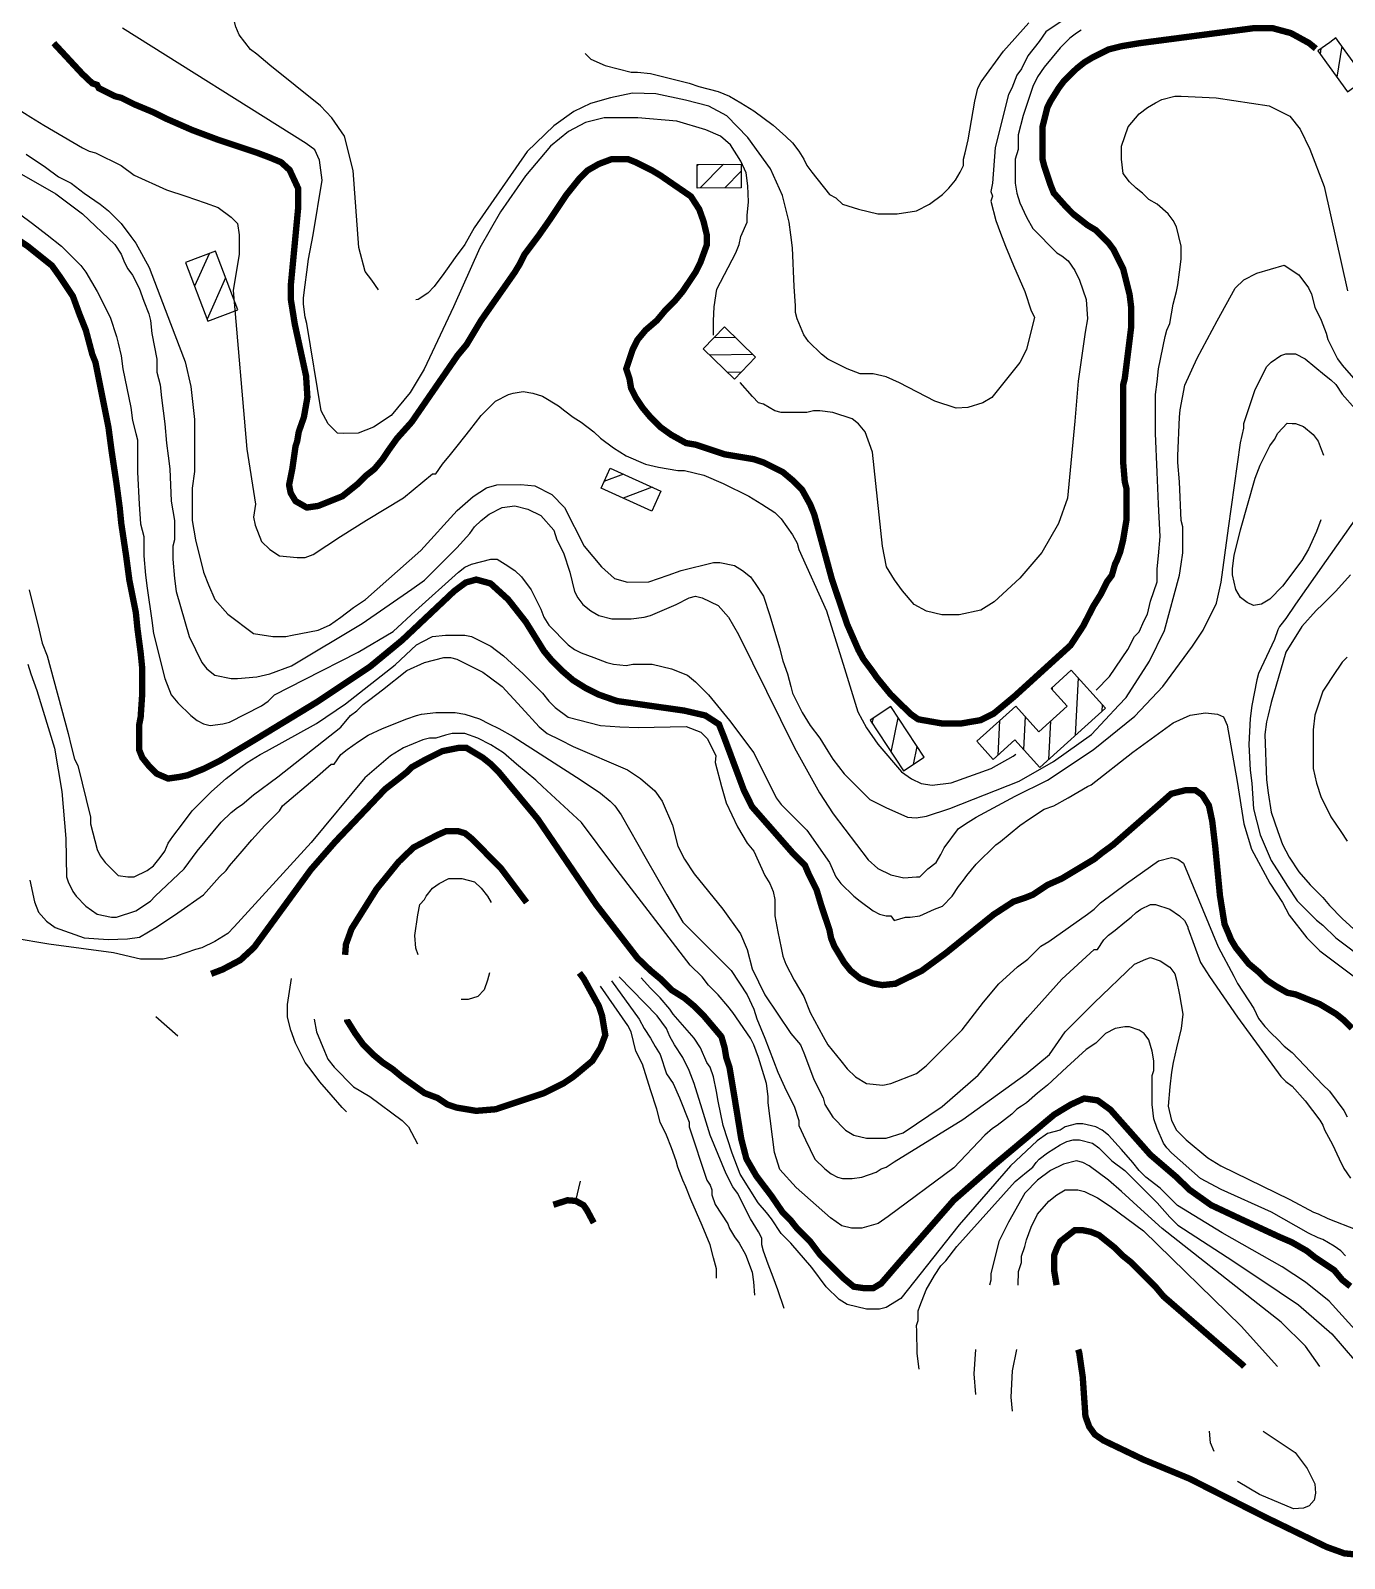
# Model space of a CAD drawing. Extents: x 35515948 to 35520624, y 3302916 to 3308279.
# Drawn here: x 35517660 to 35518177, y 3303146 to 3303747 of the extents above; entities that cross this region are included whole.
import ezdxf

# ---------------------------------------------------------------- set-up
doc = ezdxf.new("R2010")
doc.units = 0
doc.header["$LTSCALE"] = 10000
doc.header["$MEASUREMENT"] = 0
doc.layers.get('0').update_dxf_attribs({"linetype": 'CONTINUOUS'})
for name, color, linetype in [('2113', 7, 'CONTINUOUS'), ('8130', 34, 'CONTINUOUS'), ('HY_DX_DGXZ', 3, 'CONTINUOUS')]:
    doc.layers.add(name, color=color, linetype=linetype)

# ---------------------------------------------------------------- blocks, each defined once
blk = doc.blocks.new('1002')
blk.add_lwpolyline([(0, 0), (0.8, 0)])

msp = doc.modelspace()

# ---------------------------------------------------------------- linework, layer by layer
at = {"layer": '2113', "linetype": 'Continuous', "ltscale": 0.005}
for p, q in [((35518176.31, 3303740.85), (35518174.33, 3303728.64)), ((35518168.1, 3303739.81), (35518167.77, 3303737.75)), ((35517923.11, 3303694.29), (35517922.55, 3303693.72)), ((35517932.91, 3303694.37), (35517923.69, 3303685.01)), ((35517939.88, 3303691.58), (35517933.49, 3303685.08)), ((35517730.48, 3303659.15), (35517724.74, 3303646.36)), ((35517736.98, 3303649.59), (35517729.7, 3303633.34)), ((35517937.57, 3303626.18), (35517929.17, 3303626.06)), ((35517944.51, 3303619.43), (35517927.53, 3303619.19)), ((35517939.88, 3303612.51), (35517934.48, 3303612.43)), ((35517893.61, 3303572.36), (35517885.89, 3303569.46)), ((35517904.9, 3303567.22), (35517893.46, 3303562.93)), ((35518062.34, 3303488.41), (35518062.29, 3303487.55)), ((35518072.55, 3303492.17), (35518071.37, 3303469.49)), ((35517991.49, 3303474.21), (35517991.93, 3303476.36)), ((35517998.9, 3303462.92), (35518001.71, 3303476.46)), ((35518051.73, 3303476.9), (35518051.06, 3303463.98)), ((35518082.02, 3303481.66), (35518081.88, 3303478.96)), ((35518041.63, 3303475.36), (35518040.92, 3303461.66)), ((35518061.65, 3303475.06), (35518060.86, 3303460.02)), ((35518007.66, 3303458.12), (35518009.13, 3303465.17))]:
    msp.add_line(p, q, dxfattribs=at)
for points in [[(35518178.51, 3303722.85), (35518185.61, 3303727.96), (35518177.68, 3303738.96), (35518174, 3303744.06), (35518171.57, 3303742.31), (35518166.9, 3303738.95)], [(35517939.86, 3303694.42), (35517939.93, 3303685.13), (35517922.62, 3303685), (35517922.55, 3303694.29)], [(35517729.98, 3303632.62), (35517741.74, 3303637.1), (35517732.98, 3303660.1), (35517721.21, 3303655.62)], [(35517945.59, 3303618.38), (35517937.22, 3303609.77), (35517924.94, 3303621.71), (35517933.31, 3303630.32)], [(35517908.27, 3303565.69), (35517904.69, 3303557.83), (35517884.73, 3303566.9), (35517888.3, 3303574.77)], [(35518083.3, 3303480.24), (35518057.42, 3303456.92), (35518047.67, 3303467.74), (35518039.14, 3303460.06), (35518032.65, 3303467.26), (35518047.97, 3303481.07), (35518057.09, 3303470.95), (35518068.21, 3303480.98), (35518061.89, 3303488), (35518069.84, 3303495.17)], [(35518003.75, 3303455.55), (35518011.92, 3303460.91), (35517998.81, 3303480.88), (35517990.64, 3303475.51)]]:
    msp.add_lwpolyline(points, close=True, dxfattribs=at)
at = {"layer": 'HY_DX_DGXZ', "linetype": 'Continuous', "ltscale": 0.005}
for points, elevation in [([(35517797.2, 3303644.85), (35517794.47, 3303648.68), (35517791.95, 3303652.14), (35517789.43, 3303661.59), (35517787.22, 3303691.83), (35517783.75, 3303705.38), (35517778.71, 3303712.62), (35517774.29, 3303717.35), (35517754.43, 3303733.41), (35517749.24, 3303737.64), (35517746.7, 3303739.55), (35517742.26, 3303745.26), (35517740.99, 3303748.44), (35517739.72, 3303753.52), (35517739.72, 3303758.6), (35517740.35, 3303761.14), (35517741.62, 3303763.68), (35517743.53, 3303766.22), (35517747.79, 3303769.48), (35517750.04, 3303770.58)], 415), ([(35518075, 3303756.69), (35518059.76, 3303746.53), (35518057.22, 3303742.72), (35518052.77, 3303737.01), (35518050.23, 3303731.93), (35518048.33, 3303729.39), (35518046.42, 3303724.31), (35518045.16, 3303721.77), (35518039.9, 3303700.98), (35518038.77, 3303686.87), (35518038.17, 3303683.67), (35518038.8, 3303681.76), (35518038.17, 3303679.86), (35518040.08, 3303672.24), (35518041.98, 3303667.16), (35518043.88, 3303662.08), (35518047.06, 3303654.46), (35518051.51, 3303644.3), (35518054.05, 3303636.68), (35518055.31, 3303634.14), (35518052.14, 3303621.44), (35518049.6, 3303616.36), (35518038.51, 3303602.52), (35518035.05, 3303600.44), (35518029.16, 3303598.62), (35518024.58, 3303598.29), (35518016.07, 3303601.12), (35518002.2, 3303608.37), (35517996.9, 3303610.64), (35517991.81, 3303611.91), (35517986.73, 3303611.91), (35517981.66, 3303613.82), (35517974.03, 3303617.63), (35517971.49, 3303619.53), (35517966.41, 3303624.61), (35517964.51, 3303627.15), (35517961.97, 3303633.5), (35517961.34, 3303636.04), (35517961.34, 3303638.58), (35517960.7, 3303646.2), (35517960.06, 3303661.44), (35517959.43, 3303666.52), (35517958.8, 3303671.6), (35517956.19, 3303682), (35517951.48, 3303692.5), (35517942.56, 3303704.88), (35517934.24, 3303713.37), (35517927.14, 3303717.26), (35517917.96, 3303719.6), (35517906.36, 3303722.11), (35517897.18, 3303722.29), (35517888.43, 3303720.47), (35517880.64, 3303718.21), (35517873.97, 3303715.18), (35517866.18, 3303709.47), (35517855.7, 3303699.42), (35517834.83, 3303669.37), (35517831.16, 3303662.71), (35517827.35, 3303657.63), (35517824.17, 3303653.19), (35517822.91, 3303651.28), (35517819.09, 3303646.2), (35517816.55, 3303643.66), (35517812.74, 3303641.12), (35517811.83, 3303640.92)], 415), ([(35517928.96, 3303627.03), (35517928.96, 3303632.74), (35517929.22, 3303638.2), (35517930.35, 3303645.12), (35517937.84, 3303659.54), (35517939.11, 3303662.71), (35517939.74, 3303665.89), (35517942.28, 3303671.6), (35517942.28, 3303674.14), (35517942.73, 3303679.5), (35517942.56, 3303685.91), (35517941.86, 3303690.94), (35517939.79, 3303695.53), (35517935.63, 3303701.93), (35517931.73, 3303705.4), (35517926.02, 3303707.91), (35517914.59, 3303711.29), (35517899.17, 3303712.67), (35517885.92, 3303712.67), (35517878.56, 3303710.85), (35517871.98, 3303707.22), (35517864.88, 3303701.5), (35517855.01, 3303689.81), (35517845.13, 3303675.61), (35517837.08, 3303661.41), (35517826.6, 3303638.2), (35517815.08, 3303613.69), (35517809.63, 3303604.51), (35517802.09, 3303595.42), (35517795.16, 3303590.83), (35517789.19, 3303588.49), (35517783.3, 3303588.31), (35517780.96, 3303588.49), (35517777.32, 3303592.21), (35517774.55, 3303597.23), (35517768.93, 3303631.6), (35517768.3, 3303634.14), (35517767.66, 3303639.22), (35517767.66, 3303641.76), (35517768.3, 3303646.84), (35517768.93, 3303651.92), (35517769.56, 3303657), (35517771.46, 3303666.63), (35517774.92, 3303688.05), (35517773.98, 3303695.93), (35517772.09, 3303700.02), (35517768.62, 3303702.54), (35517696.42, 3303747.9)], 420), ([(35517878.52, 3303737.9), (35517880.69, 3303735.74), (35517886.41, 3303733.2), (35517896.56, 3303730.66), (35517899.1, 3303730.66), (35517904.19, 3303730.02), (35517919.42, 3303726.21), (35517923.23, 3303724.94), (35517930.85, 3303723.04), (35517935.3, 3303721.13), (35517939.74, 3303718.59), (35517944.83, 3303715.42), (35517952.45, 3303709.7), (35517957.52, 3303705.26), (35517960.06, 3303702.72), (35517962.6, 3303699.54), (35517964.51, 3303696.37), (35517965.78, 3303693.83), (35517967.69, 3303691.29), (35517974.67, 3303682.4), (35517977.21, 3303681.13), (35517979.75, 3303678.59), (35517986.1, 3303676.68), (35517993.72, 3303674.78), (35518001.34, 3303674.78), (35518008.96, 3303676.05), (35518014.04, 3303678.59), (35518019.12, 3303682.4), (35518021.66, 3303684.94), (35518024.2, 3303688.11), (35518026.1, 3303691.29), (35518027.38, 3303693.83), (35518027.38, 3303696.37), (35518028.01, 3303698.91), (35518029.28, 3303703.99), (35518030.55, 3303711.61), (35518031.82, 3303719.23), (35518033.09, 3303724.31), (35518034.36, 3303726.85), (35518043.1, 3303738.83), (35518053.15, 3303750.08)], 410), ([(35518073.73, 3303747.17), (35518071.83, 3303745.9), (35518069.28, 3303743.99), (35518065.48, 3303740.18), (35518062.3, 3303736.37), (35518059.12, 3303732.56), (35518056.59, 3303728.75), (35518054.68, 3303724.94), (35518050.87, 3303713.51), (35518048.97, 3303705.89), (35518048.97, 3303700.18), (35518047.7, 3303696.37), (35518047.7, 3303686.84), (35518048.33, 3303683.03), (35518049.6, 3303679.22), (35518052.14, 3303673.51), (35518054.68, 3303669.06), (35518064.2, 3303659.54), (35518066.11, 3303658.27), (35518068.65, 3303656.36), (35518071.19, 3303652.55), (35518073.09, 3303648.74), (35518074.37, 3303644.93), (35518075.63, 3303641.12), (35518076.27, 3303633.5), (35518075.34, 3303628.21), (35518072.5, 3303609), (35518071.24, 3303593.25), (35518068.3, 3303562.85), (35518064.84, 3303552.98), (35518058.26, 3303541.55), (35518049.51, 3303531.42), (35518039.46, 3303522.07), (35518034.18, 3303518.86), (35518025.69, 3303517.04), (35518018.85, 3303517.04), (35518012.88, 3303518.43), (35518008.03, 3303521.11), (35518003.44, 3303526.4), (35518000.23, 3303530.81), (35517997.03, 3303535.84), (35517995.47, 3303544.06), (35517991.57, 3303580.95), (35517988.64, 3303589.05), (35517986.1, 3303592.23), (35517983.56, 3303594.13), (35517975.94, 3303596.67), (35517970.86, 3303597.31), (35517968.32, 3303597.31), (35517965.78, 3303596.67), (35517955.62, 3303596.67), (35517953.08, 3303597.31), (35517948.63, 3303599.85), (35517946.73, 3303600.48), (35517944.38, 3303602.95), (35517939.47, 3303608.45)], 420), ([(35518079.61, 3303487.37), (35518084.84, 3303492.71), (35518092.12, 3303503.36), (35518094.69, 3303508.41), (35518096.59, 3303510.31), (35518098.49, 3303514.76), (35518099.77, 3303517.3), (35518101.03, 3303522.38), (35518103.58, 3303530), (35518103.58, 3303535.08), (35518104.21, 3303540.16), (35518104.84, 3303547.78), (35518104.21, 3303560.48), (35518103.58, 3303573.18), (35518102.94, 3303588.42), (35518102.94, 3303603.66), (35518103.58, 3303608.74), (35518104.21, 3303613.82), (35518106.75, 3303626.52), (35518107.38, 3303629.06), (35518108.66, 3303631.6), (35518109.92, 3303639.22), (35518111.2, 3303644.3), (35518111.83, 3303646.84), (35518112.47, 3303651.92), (35518113.1, 3303657), (35518113.1, 3303662.08), (35518111.2, 3303669.7), (35518109.92, 3303672.24), (35518108.02, 3303674.78), (35518103.58, 3303678.59), (35518100.4, 3303680.49), (35518097.86, 3303683.03), (35518095.32, 3303684.94), (35518092.78, 3303687.48), (35518090.24, 3303690.65), (35518089.6, 3303696.37), (35518089.6, 3303701.45), (35518092.15, 3303709.07), (35518096.59, 3303714.15), (35518099.77, 3303716.69), (35518102.94, 3303718.59), (35518105.48, 3303719.86), (35518110.56, 3303721.13), (35518113.1, 3303721.13), (35518126.86, 3303720.49), (35518147.67, 3303717.34), (35518155.87, 3303713.25), (35518159.96, 3303708.21), (35518163.75, 3303700.33), (35518169.42, 3303685.53), (35518178.56, 3303644.58)], 430), ([(35517655.27, 3303716.05), (35517660.34, 3303712.88), (35517665.42, 3303709.7), (35517673.05, 3303705.26), (35517680.66, 3303700.81), (35517683.2, 3303699.54), (35517685.74, 3303698.91), (35517695.91, 3303693.83), (35517700.98, 3303690.02), (35517713.69, 3303684.3), (35517721.3, 3303681.76), (35517728.92, 3303679.22), (35517734.01, 3303677.32), (35517739.09, 3303673.51), (35517741.62, 3303670.97), (35517742.26, 3303666.52), (35517742.26, 3303658.9), (35517739.92, 3303644.61), (35517745.28, 3303582.24), (35517748.74, 3303560.5), (35517747.98, 3303555.4), (35517748.61, 3303552.22), (35517751.15, 3303545.87), (35517754.33, 3303542.7), (35517758.13, 3303540.16), (35517765.12, 3303539.52), (35517768.3, 3303539.52), (35517771.47, 3303540.79), (35517782.17, 3303547.79), (35517792.39, 3303554.19), (35517806.94, 3303563.03), (35517818.46, 3303572.54), (35517819.73, 3303572.54), (35517822.27, 3303576.35), (35517825.45, 3303580.16), (35517828.62, 3303583.97), (35517833.06, 3303589.69), (35517837.51, 3303595.4), (35517843.23, 3303601.12), (35517848.3, 3303603.66), (35517850.21, 3303604.29), (35517854.02, 3303604.93), (35517857.83, 3303604.29), (35517861.64, 3303603.02), (35517867.99, 3303599.21), (35517870.53, 3303597.31), (35517873.7, 3303594.77), (35517876.88, 3303592.86), (35517881.96, 3303589.05), (35517884.5, 3303586.51), (35517889.58, 3303582.7), (35517894.66, 3303579.53), (35517902.28, 3303576.35), (35517907.36, 3303575.08), (35517914.98, 3303573.81), (35517917.52, 3303573.81), (35517925.14, 3303571.91), (35517932.76, 3303568.73), (35517942.92, 3303563.65), (35517948, 3303560.48), (35517953.08, 3303557.3), (35517955.62, 3303554.76), (35517960.06, 3303548.41), (35517961.97, 3303545.24), (35517962.6, 3303542.7), (35517973.43, 3303518.58), (35517980.58, 3303495.91), (35517985.86, 3303478.77), (35517989.23, 3303472.53), (35517993.65, 3303466.12), (35518003, 3303455.12), (35518006.9, 3303452.44), (35518010.8, 3303450.54), (35518015.13, 3303449.93), (35518022.49, 3303450.79), (35518038.34, 3303456.51), (35518047, 3303461.36), (35518048.06, 3303462.15)], 430), ([(35517632.62, 3303704.12), (35517670.14, 3303682.7), (35517680.66, 3303674.78), (35517693.37, 3303662.71), (35517695.91, 3303658.9), (35517697.17, 3303655.73), (35517698.45, 3303653.19), (35517700.35, 3303650.65), (35517702.89, 3303645.57), (35517704.8, 3303640.49), (35517706.7, 3303635.41), (35517707.34, 3303632.87), (35517707.97, 3303627.79), (35517709.88, 3303617.63), (35517709.88, 3303612.55), (35517711.15, 3303607.47), (35517711.78, 3303602.39), (35517712.41, 3303597.31), (35517713.05, 3303592.23), (35517713.69, 3303584.61), (35517714.32, 3303579.53), (35517714.95, 3303574.45), (35517715.59, 3303561.75), (35517716.86, 3303554.13), (35517716.86, 3303549.05), (35517716.86, 3303546.51), (35517716.23, 3303543.97), (35517716.23, 3303538.89), (35517716.86, 3303531.27), (35517717.49, 3303526.19), (35517722.58, 3303508.41), (35517727.66, 3303498.25), (35517729.56, 3303495.71), (35517732.73, 3303493.17), (35517739.09, 3303491.9), (35517741.62, 3303491.9), (35517749.24, 3303492.53), (35517754.33, 3303493.8), (35517762.93, 3303496.87), (35517790.67, 3303513.57), (35517810.22, 3303527.11), (35517815.28, 3303530.63), (35517827.98, 3303543.33), (35517833.06, 3303549.05), (35517834.97, 3303551.59), (35517837.51, 3303554.13), (35517840.69, 3303556.67), (35517845.77, 3303559.21), (35517850.84, 3303559.84), (35517855.92, 3303558.57), (35517861.01, 3303556.03), (35517866.09, 3303550.32), (35517867.35, 3303546.51), (35517869.9, 3303541.43), (35517872.44, 3303533.81), (35517874.34, 3303526.19), (35517875.61, 3303523.65), (35517877.52, 3303521.11), (35517880.69, 3303518.57), (35517883.87, 3303516.66), (35517888.95, 3303515.39), (35517896.56, 3303515.39), (35517901.65, 3303516.03), (35517904.19, 3303516.66), (35517914.34, 3303521.11), (35517919.42, 3303523.65), (35517921.97, 3303524.28), (35517924.51, 3303523.65), (35517930.87, 3303520.68), (35517934.94, 3303516.09), (35517938.83, 3303509.25), (35517960.83, 3303464.56), (35517970.7, 3303446.9), (35517976.16, 3303438.67), (35517989.93, 3303420.57), (35517993.65, 3303417.11), (35517998.85, 3303414.6), (35518003.96, 3303413.47), (35518008.89, 3303413.82), (35518010.23, 3303413.79), (35518013.41, 3303416.97), (35518016.58, 3303419.51), (35518018.48, 3303422.68), (35518019.76, 3303425.22), (35518025.47, 3303432.84), (35518029.28, 3303435.38), (35518032.45, 3303437.29), (35518047.7, 3303445.54), (35518060.4, 3303451.89), (35518078.43, 3303463.87), (35518094.89, 3303477.12), (35518105.88, 3303488.81), (35518117.58, 3303504.66), (35518121.78, 3303510.98), (35518126.96, 3303521.53), (35518128.8, 3303529.82), (35518131.76, 3303551.09), (35518136.49, 3303584.74), (35518137.76, 3303590.46), (35518137.76, 3303592.36), (35518142.2, 3303605.7), (35518144.11, 3303609.51), (35518146.65, 3303614.59), (35518148.55, 3303616.49), (35518152.36, 3303619.03), (35518154.27, 3303619.67), (35518158.08, 3303619.67), (35518161.89, 3303617.76), (35518165.7, 3303614.59), (35518169.51, 3303611.41), (35518172.05, 3303609.51), (35518173.95, 3303607.6), (35518176.49, 3303603.79), (35518181.57, 3303598.08)], 440), ([(35517658.44, 3303698.27), (35517666.06, 3303693.19), (35517671.14, 3303689.38), (35517676.22, 3303686.84), (35517681.3, 3303683.03), (35517687.65, 3303678.59), (35517690.83, 3303676.05), (35517695.91, 3303670.97), (35517699.72, 3303665.89), (35517701.62, 3303663.35), (35517706.81, 3303653.74), (35517715.33, 3303631.69), (35517721, 3303616.57), (35517723.21, 3303606.81), (35517724.78, 3303593.89), (35517724.78, 3303573.42), (35517723.84, 3303566.83), (35517723.84, 3303554.13), (35517725.12, 3303546.51), (35517728.29, 3303533.81), (35517730.2, 3303528.73), (35517732.73, 3303523.01), (35517737.81, 3303517.3), (35517747.98, 3303509.68), (35517755.59, 3303508.41), (35517760.67, 3303508.41), (35517763.22, 3303509.04), (35517773.38, 3303510.95), (35517777.82, 3303512.85), (35517782.27, 3303516.03), (35517787.34, 3303519.84), (35517791.96, 3303523.02), (35517813.78, 3303542.24), (35517828.16, 3303558), (35517834.39, 3303563.55), (35517839.68, 3303567.01), (35517843.75, 3303568.14), (35517853.19, 3303568.31), (35517858.64, 3303567.7), (35517865.31, 3303564.41), (35517870.33, 3303559.22), (35517878.13, 3303544.06), (35517884.97, 3303535.84), (35517890.08, 3303531.25), (35517895.1, 3303529.86), (35517903.55, 3303530), (35517911.17, 3303532.54), (35517916.25, 3303534.44), (35517928.95, 3303537.62), (35517931.49, 3303537.62), (35517937.2, 3303536.35), (35517940.38, 3303534.44), (35517943.55, 3303531.9), (35517945.46, 3303529.36), (35517948.63, 3303524.28), (35517951.17, 3303516.66), (35517954.98, 3303503.96), (35517956.26, 3303498.88), (35517958.16, 3303493.8), (35517959.43, 3303488.72), (35517960.06, 3303486.18), (35517963.88, 3303478.56), (35517967.05, 3303473.48), (35517970.86, 3303468.4), (35517974.03, 3303463.32), (35517975.94, 3303460.15), (35517980.38, 3303454.43), (35517990.55, 3303444.27), (35517996.8, 3303441.15), (35518005.31, 3303437.37), (35518008.78, 3303437.06), (35518012.88, 3303437.69), (35518022.06, 3303440.75), (35518049.34, 3303451.49), (35518062.84, 3303459.28), (35518077.74, 3303469.85), (35518088.58, 3303481.43), (35518091.42, 3303484.48), (35518100.6, 3303498.68), (35518106.58, 3303510.81), (35518112.47, 3303532.54), (35518113.1, 3303536.98), (35518113.73, 3303541.43), (35518113.73, 3303551.59), (35518113.1, 3303554.13), (35518112.47, 3303569.37), (35518111.83, 3303576.99), (35518111.83, 3303579.53), (35518112.47, 3303594.77), (35518112.65, 3303597.66), (35518114.49, 3303607.34), (35518119.38, 3303617.98), (35518127.23, 3303632.71), (35518134.38, 3303645.62), (35518137.76, 3303648.88), (35518142.84, 3303651.42), (35518153.63, 3303654.59), (35518159.35, 3303650.78), (35518163.16, 3303645.7), (35518164.43, 3303643.16), (35518165.7, 3303638.08), (35518168.24, 3303633), (35518170.14, 3303627.92), (35518170.78, 3303625.38), (35518174.59, 3303617.76), (35518176.49, 3303615.22), (35518180.94, 3303610.14)], 435), ([(35517655.9, 3303674.78), (35517660.98, 3303670.97), (35517666.7, 3303666.52), (35517672.41, 3303662.08), (35517680.03, 3303654.46), (35517681.94, 3303651.92), (35517686.38, 3303644.3), (35517691.46, 3303634.14), (35517694, 3303626.52), (35517694.63, 3303623.98), (35517695.91, 3303618.9), (35517696.54, 3303613.82), (35517699.72, 3303598.58), (35517700.35, 3303593.5), (35517701.62, 3303588.42), (35517702.26, 3303585.88), (35517702.26, 3303573.18), (35517702.89, 3303560.48), (35517703.52, 3303552.86), (35517704.8, 3303547.78), (35517704.8, 3303540.16), (35517705.43, 3303532.54), (35517706.06, 3303527.46), (35517707.97, 3303514.76), (35517708.6, 3303509.68), (35517713.05, 3303491.9), (35517715.59, 3303485.55), (35517718.13, 3303482.37), (35517723.21, 3303477.29), (35517725.75, 3303475.39), (35517728.29, 3303474.12), (35517730.83, 3303473.48), (35517735.91, 3303474.12), (35517738.45, 3303474.75), (35517751.15, 3303481.1), (35517753.69, 3303483.01), (35517756.23, 3303485.55), (35517767.98, 3303491.52), (35517789.1, 3303502.23), (35517802.97, 3303510.42), (35517811.7, 3303518.6), (35517828.62, 3303533.81), (35517831.16, 3303535.71), (35517833.7, 3303536.98), (35517841.32, 3303538.89), (35517843.86, 3303538.89), (35517847.03, 3303536.98), (35517850.84, 3303534.44), (35517853.38, 3303531.9), (35517857.2, 3303526.82), (35517861.01, 3303519.2), (35517862.27, 3303516.03), (35517864.18, 3303512.85), (35517871.8, 3303505.23), (35517874.34, 3303503.33), (35517876.88, 3303502.06), (35517881.96, 3303500.15), (35517887.04, 3303498.25), (35517889.58, 3303497.61), (35517894.66, 3303496.98), (35517897.2, 3303497.61), (35517904.82, 3303497.61), (35517912.44, 3303495.71), (35517918.79, 3303493.17), (35517921.97, 3303490.63), (35517927.05, 3303485.55), (35517935.3, 3303475.39), (35517944.83, 3303462.69), (35517953.72, 3303444.91), (35517955.62, 3303442.37), (35517965.78, 3303432.21), (35517974.67, 3303419.51), (35517977.21, 3303413.79), (35517979.12, 3303411.25), (35517984.2, 3303406.17), (35517986.73, 3303404.27), (35517991.81, 3303400.46), (35517994.35, 3303399.19), (35517996.9, 3303398.55), (35517998.8, 3303398.55), (35518000.07, 3303396.65), (35518004.52, 3303397.92), (35518006.42, 3303397.92), (35518010.23, 3303398.55), (35518015.95, 3303401.09), (35518019.12, 3303402.36), (35518022.93, 3303406.17), (35518025.47, 3303409.98), (35518027.38, 3303412.52), (35518028.65, 3303414.43), (35518032.45, 3303418.87), (35518040.08, 3303426.49), (35518041.98, 3303427.76), (35518045.79, 3303430.94), (35518049.6, 3303434.11), (35518053.41, 3303436.65), (35518059.12, 3303440.46), (35518062.94, 3303441.73), (35518068.65, 3303444.91), (35518076.27, 3303449.35), (35518077.68, 3303450.06), (35518094, 3303462.93), (35518109.87, 3303474.44), (35518116.59, 3303477.5), (35518122.6, 3303478.37), (35518127.4, 3303477.93), (35518129.75, 3303476.8), (35518131.15, 3303473.57), (35518135.07, 3303451.42), (35518137.73, 3303434.66), (35518140.72, 3303424.76), (35518147.92, 3303411.39), (35518153, 3303403.77), (35518155.54, 3303398.69), (35518162.52, 3303389.8), (35518167.6, 3303384.72), (35518182.84, 3303373.29)], 445), ([(35518181.41, 3303554.39), (35518170.14, 3303538.39), (35518158.08, 3303521.24), (35518154.27, 3303515.53), (35518152.36, 3303512.99), (35518151.73, 3303512.35), (35518151.09, 3303511.08), (35518149.82, 3303507.27), (35518143.47, 3303493.94), (35518142.84, 3303491.4), (35518140.93, 3303481.24), (35518140.3, 3303476.16), (35518139.66, 3303466), (35518140.3, 3303455.84), (35518140.93, 3303450.76), (35518141.57, 3303440.6), (35518144.11, 3303430.44), (35518148.55, 3303420.28), (35518151.73, 3303415.2), (35518154.9, 3303410.12), (35518158.71, 3303404.4), (35518166.33, 3303396.78), (35518168.87, 3303394.88), (35518173.95, 3303389.8), (35518186.65, 3303380.27)], 440), ([(35518179.67, 3303532.67), (35518173.95, 3303526.32), (35518173.32, 3303525.69), (35518170.78, 3303523.15), (35518168.87, 3303521.24), (35518166.24, 3303518.72), (35518160.55, 3303512.37), (35518154.3, 3303502.3), (35518148.55, 3303482.51), (35518147.28, 3303477.43), (35518146.65, 3303474.89), (35518146.01, 3303469.81), (35518146.65, 3303452.03), (35518147.28, 3303446.95), (35518148.55, 3303439.33), (35518151.09, 3303431.71), (35518153, 3303426.63), (35518155.54, 3303421.55), (35518159.35, 3303415.83), (35518163.79, 3303410.75), (35518168.87, 3303405.67), (35518171.41, 3303402.5), (35518176.49, 3303397.42), (35518184.11, 3303390.43)], 435), ([(35517659.7, 3303526.8), (35517663.52, 3303510.95), (35517664.79, 3303505.87), (35517666.7, 3303500.79), (35517674.95, 3303470.31), (35517676.22, 3303465.23), (35517677.49, 3303460.15), (35517678.76, 3303457.61), (35517683.84, 3303437.29), (35517683.84, 3303434.75), (35517686.38, 3303424.59), (35517687.65, 3303422.05), (35517689.55, 3303419.51), (35517694.63, 3303414.43), (35517698.45, 3303413.79), (35517700.98, 3303413.79), (35517706.06, 3303416.33), (35517708.6, 3303418.24), (35517711.15, 3303421.41), (35517713.05, 3303423.95), (35517714.32, 3303427.13), (35517716.23, 3303429.67), (35517720.03, 3303434.75), (35517723.84, 3303439.83), (35517731.47, 3303447.45), (35517737.18, 3303452.53), (35517742.9, 3303456.97), (35517745.44, 3303458.88), (35517750.52, 3303462.05), (35517753.05, 3303463.32), (35517772.73, 3303474.18), (35517784.17, 3303481.97), (35517803.65, 3303497.3), (35517812.11, 3303505.23), (35517814.65, 3303506.5), (35517818.46, 3303508.41), (35517823.54, 3303509.04), (35517831.16, 3303509.04), (35517833.7, 3303508.41), (35517841.32, 3303504.6), (35517846.4, 3303500.79), (35517854.02, 3303493.8), (35517856.56, 3303491.26), (35517861.64, 3303486.18), (35517864.18, 3303483.01), (35517866.72, 3303480.47), (35517871.8, 3303476.66), (35517884.5, 3303473.48), (35517892.12, 3303472.85), (35517899.39, 3303472.65), (35517918.3, 3303472.97), (35517923.98, 3303470.76), (35517926.5, 3303468.24), (35517929.97, 3303461.63), (35517929.59, 3303458.88), (35517932.12, 3303449.35), (35517934.03, 3303443), (35517938.48, 3303433.48), (35517942.28, 3303427.13), (35517944.83, 3303423.95), (35517949.27, 3303414.43), (35517951.17, 3303411.25), (35517952.45, 3303408.08), (35517953.08, 3303404.9), (35517953.08, 3303398.55), (35517954.35, 3303392.2), (35517955.62, 3303385.85), (35517956.26, 3303382.68), (35517957.52, 3303379.5), (35517960.7, 3303373.15), (35517964.51, 3303366.8), (35517967.05, 3303360.45), (35517972.13, 3303350.93), (35517974.03, 3303347.75), (35517979.12, 3303341.4), (35517981.66, 3303338.23), (35517984.83, 3303335.05), (35517989.27, 3303332.51), (35517995.62, 3303331.88), (35517998.8, 3303332.51), (35518008.89, 3303336.4), (35518012.7, 3303339.51), (35518026.82, 3303353.63), (35518035.31, 3303364.45), (35518041.28, 3303371.73), (35518048.64, 3303378.4), (35518052.77, 3303381.41), (35518057.85, 3303386.49), (35518061.03, 3303388.39), (35518076.27, 3303399.19), (35518078.81, 3303401.09), (35518081.35, 3303403.63), (35518091.51, 3303411.25), (35518104.21, 3303420.14), (35518109.29, 3303421.41), (35518111.83, 3303420.78), (35518113.95, 3303419.19), (35518127.66, 3303386.29), (35518133.85, 3303374.77), (35518135.3, 3303371.9), (35518141.74, 3303362), (35518143.47, 3303358.05), (35518146.01, 3303354.87), (35518148.55, 3303352.33), (35518151.09, 3303349.79), (35518153.63, 3303347.25), (35518156.81, 3303344.71), (35518168.87, 3303332.01), (35518171.41, 3303329.47), (35518177.13, 3303321.85), (35518178.4, 3303319.31)], 455), ([(35517659.08, 3303497.61), (35517660.34, 3303493.8), (35517662.68, 3303487.14), (35517669.62, 3303464.46), (35517672.46, 3303447.45), (35517674.03, 3303428.87), (35517674.31, 3303413.79), (35517674.95, 3303411.89), (35517676.85, 3303408.08), (35517678.12, 3303406.17), (35517681.94, 3303402.36), (35517686.38, 3303399.19), (35517692.09, 3303397.92), (35517694, 3303397.92), (35517701.62, 3303400.46), (35517707.34, 3303404.27), (35517709.24, 3303406.17), (35517720.67, 3303416.97), (35517725.75, 3303423.95), (35517728.92, 3303427.76), (35517732.1, 3303431.57), (35517735.27, 3303435.38), (35517739.09, 3303439.19), (35517741.62, 3303441.1), (35517743.53, 3303442.37), (35517747.98, 3303446.18), (35517757.5, 3303453.16), (35517782.35, 3303472.79), (35517786.08, 3303477.29), (35517788.62, 3303479.2), (35517791.16, 3303481.74), (35517793.7, 3303483.64), (35517798.77, 3303487.45), (35517808.3, 3303495.07), (35517815.28, 3303498.25), (35517822.91, 3303500.15), (35517825.45, 3303500.15), (35517827.98, 3303499.52), (35517838.15, 3303494.44), (35517840.69, 3303492.53), (35517845.77, 3303488.72), (35517853.38, 3303480.47), (35517860.37, 3303472.85), (35517863.55, 3303470.31), (35517868.62, 3303467.77), (35517873.75, 3303465.09), (35517895.19, 3303455.95), (35517900.24, 3303452.49), (35517905.91, 3303447.76), (35517908.75, 3303443.67), (35517912.85, 3303434.22), (35517914.98, 3303425.86), (35517917.52, 3303420.78), (35517921.36, 3303415), (35517932.71, 3303401.14), (35517939.64, 3303391.38), (35517942.28, 3303385.22), (35517944.19, 3303377.6), (35517946.73, 3303372.52), (35517949.27, 3303367.44), (35517954.35, 3303359.82), (35517959.43, 3303352.2), (35517963.24, 3303347.75), (35517964.51, 3303344.58), (35517968.32, 3303334.42), (35517970.86, 3303329.34), (35517972.13, 3303326.8), (35517972.77, 3303324.26), (35517975.94, 3303319.18), (35517981.02, 3303314.1), (35517984.2, 3303312.19), (35517989.27, 3303310.92), (35517996.9, 3303310.92), (35518003.7, 3303313.1), (35518019.02, 3303323.41), (35518033.23, 3303335.79), (35518052.54, 3303358.48), (35518066.05, 3303373.55), (35518078.81, 3303385.22), (35518080.08, 3303385.22), (35518082.62, 3303389.03), (35518084.52, 3303390.93), (35518087.06, 3303392.84), (35518090.88, 3303396.01), (35518093.41, 3303397.92), (35518095.32, 3303399.82), (35518097.23, 3303401.09), (35518101.03, 3303403), (35518102.94, 3303403), (35518108.66, 3303401.09), (35518112.47, 3303398.55), (35518114.37, 3303396.65), (35518115.64, 3303394.11), (35518115.75, 3303393.81), (35518120.69, 3303380.09), (35518124.17, 3303374.6), (35518135.25, 3303358.64), (35518152.36, 3303335.19), (35518154.27, 3303333.28), (35518156.81, 3303331.38), (35518161.89, 3303325.66), (35518167.6, 3303318.04), (35518168.87, 3303316.14), (35518169.51, 3303314.23), (35518172.68, 3303308.52), (35518175.22, 3303302.8), (35518177.13, 3303298.99), (35518179.67, 3303295.18)], 460), ([(35518178.4, 3303500.29), (35518176.49, 3303498.38), (35518172.68, 3303492.67), (35518170.14, 3303488.86), (35518168.87, 3303486.95), (35518165.7, 3303477.43), (35518165.06, 3303471.71), (35518165.06, 3303456.47), (35518166.33, 3303450.76), (35518168.24, 3303445.04), (35518170.14, 3303441.23), (35518172.05, 3303437.42), (35518175.86, 3303431.71), (35518178.4, 3303427.9)], 430)]:
    msp.add_lwpolyline(points, dxfattribs=dict(at, elevation=elevation))
at = {"layer": 'HY_DX_DGXZ', "linetype": 'Continuous', "ltscale": 0.005, "const_width": 2.5}
for points, elevation in [([(35518166.08, 3303739.87), (35518163.41, 3303742.06), (35518156.26, 3303745.98), (35518149.11, 3303747.9), (35518141.53, 3303747.9), (35518096.94, 3303742.04), (35518089.6, 3303740.82), (35518084.52, 3303739.55), (35518078.17, 3303736.37), (35518075, 3303734.47), (35518071.83, 3303731.93), (35518066.74, 3303726.85), (35518064.84, 3303724.31), (35518061.66, 3303719.23), (35518060.4, 3303716.69), (35518058.49, 3303709.07), (35518058.49, 3303696.37), (35518059.12, 3303693.83), (35518061.66, 3303686.21), (35518062.94, 3303683.03), (35518068.02, 3303677.32), (35518070.55, 3303674.78), (35518076.27, 3303670.33), (35518079.45, 3303668.43), (35518084.52, 3303663.35), (35518086.43, 3303660.81), (35518090.24, 3303653.19), (35518092.78, 3303643.03), (35518093.41, 3303637.95), (35518093.41, 3303630.33), (35518092.78, 3303625.25), (35518092.15, 3303620.17), (35518091.51, 3303615.09), (35518090.88, 3303610.01), (35518090.24, 3303607.47), (35518090.24, 3303576.99), (35518090.88, 3303569.37), (35518091.51, 3303566.83), (35518091.51, 3303554.13), (35518090.24, 3303546.51), (35518088.97, 3303541.43), (35518087.7, 3303538.25), (35518087.06, 3303536.98), (35518085.8, 3303532.54), (35518083.89, 3303530), (35518081.35, 3303524.92), (35518078.57, 3303520.48), (35518074.55, 3303512.63), (35518069.56, 3303505), (35518047.41, 3303484.86), (35518039.25, 3303478.08), (35518034.16, 3303475.53), (35518026.1, 3303474.15), (35518019.32, 3303474.15), (35518009.57, 3303475.85), (35518006.7, 3303477.86), (35517998.8, 3303485.55), (35517993.09, 3303492.53), (35517991.81, 3303494.44), (35517988.01, 3303499.52), (35517986.03, 3303503.18), (35517981.61, 3303513.26), (35517975.62, 3303530.9), (35517968.69, 3303556.41), (35517967.05, 3303560.48), (35517963.88, 3303566.19), (35517960.06, 3303570), (35517956.26, 3303573.18), (35517948.63, 3303576.99), (35517944.83, 3303578.26), (35517933.4, 3303580.16), (35517921.97, 3303583.97), (35517918.16, 3303584.61), (35517912.44, 3303587.78), (35517907.99, 3303590.96), (35517904.19, 3303594.77), (35517901.01, 3303598.58), (35517898.47, 3303602.39), (35517896.56, 3303606.2), (35517895.93, 3303610.01), (35517894.66, 3303613.82), (35517897.2, 3303621.44), (35517899.1, 3303625.25), (35517902.28, 3303629.06), (35517906.73, 3303632.87), (35517909.9, 3303636.68), (35517913.71, 3303640.49), (35517916.88, 3303644.3), (35517921.97, 3303651.92), (35517923.87, 3303655.73), (35517926.41, 3303662.71), (35517926.41, 3303665.89), (35517926.36, 3303666.54), (35517925.09, 3303671.84), (35517923.39, 3303676.61), (35517920.1, 3303681.7), (35517907.99, 3303690.02), (35517904.82, 3303691.92), (35517898.47, 3303695.1), (35517895.3, 3303696.37), (35517888.95, 3303696.37), (35517883.87, 3303694.46), (35517879.42, 3303691.92), (35517876.24, 3303688.75), (35517871.16, 3303682.4), (35517864.81, 3303672.87), (35517860.37, 3303666.52), (35517854.66, 3303658.9), (35517852.75, 3303655.09), (35517850.84, 3303651.92), (35517846.4, 3303645.57), (35517841.95, 3303639.22), (35517837.51, 3303632.87), (35517833.7, 3303626.52), (35517831.8, 3303623.34), (35517828.31, 3303619.16), (35517810.2, 3303592.86), (35517804.49, 3303586.51), (35517801.31, 3303582.07), (35517798.77, 3303578.26), (35517795.6, 3303574.45), (35517792.42, 3303571.91), (35517789.25, 3303568.73), (35517782.9, 3303563.65), (35517773.38, 3303559.84), (35517768.93, 3303559.21), (35517764.48, 3303561.75), (35517762.58, 3303564.92), (35517761.95, 3303568.1), (35517763.22, 3303574.45), (35517764.48, 3303583.34), (35517765.12, 3303585.24), (35517765.76, 3303589.05), (35517767.78, 3303594.78), (35517769.16, 3303602.62), (35517768.63, 3303611), (35517764.18, 3303631.46), (35517762.69, 3303640.79), (35517762.69, 3303647.46), (35517765.55, 3303677.46), (35517765.55, 3303684.77), (35517762.16, 3303692.09), (35517758.77, 3303695.16), (35517754.33, 3303697), (35517749.24, 3303698.91), (35517741.62, 3303701.45), (35517734.01, 3303703.99), (35517728.92, 3303705.89), (35517723.84, 3303707.8), (35517713.69, 3303712.24), (35517708.6, 3303714.78), (35517700.98, 3303717.96), (35517695.91, 3303720.5), (35517693.37, 3303721.13), (35517687.02, 3303724.31), (35517686.38, 3303725.58), (35517684.48, 3303726.21), (35517680.54, 3303729.93), (35517669.32, 3303742.02)], 425), ([(35518180.3, 3303354.24), (35518177.13, 3303357.41), (35518173.95, 3303359.95), (35518167.6, 3303363.76), (35518158.08, 3303367.57), (35518154.9, 3303368.21), (35518150.46, 3303370.75), (35518146.65, 3303373.29), (35518143.47, 3303376.46), (35518139.66, 3303379.64), (35518134.58, 3303385.99), (35518132.68, 3303389.16), (35518131.71, 3303391.58), (35518130.15, 3303395.22), (35518128.35, 3303406.38), (35518126.48, 3303425.76), (35518125.31, 3303435.73), (35518124, 3303441.92), (35518121.38, 3303446.1), (35518118.68, 3303447.94), (35518114.76, 3303447.94), (35518109.17, 3303446.54), (35518105.25, 3303443.05), (35518086.33, 3303426.5), (35518081.98, 3303423.32), (35518078.81, 3303420.78), (35518066.11, 3303413.16), (35518060.4, 3303410.62), (35518054.68, 3303406.81), (35518051.51, 3303405.54), (35518047.09, 3303404.09), (35518039.25, 3303399), (35518020.48, 3303383.84), (35518010.95, 3303376.85), (35518000.56, 3303371.76), (35517995.47, 3303371.23), (35517991.81, 3303371.88), (35517986.73, 3303373.79), (35517982.92, 3303376.96), (35517980.38, 3303380.14), (35517976.58, 3303386.49), (35517975.3, 3303389.66), (35517974.67, 3303392.84), (35517971.49, 3303402.36), (35517969.59, 3303408.71), (35517966.41, 3303415.06), (35517964.96, 3303418.47), (35517959.92, 3303423.51), (35517944.15, 3303441.47), (35517940.9, 3303448.08), (35517933.02, 3303469.18), (35517931.13, 3303473.91), (35517925.77, 3303477.37), (35517917.58, 3303479.26), (35517891.09, 3303483.04), (35517883.87, 3303485.55), (35517878.78, 3303488.09), (35517873.7, 3303491.26), (35517869.26, 3303495.07), (35517865.45, 3303498.88), (35517862.27, 3303502.69), (35517855.11, 3303514.21), (35517848.17, 3303523.03), (35517841.24, 3303529.33), (35517835.62, 3303530.86), (35517831.49, 3303529.7), (35517826.93, 3303526.31), (35517806.47, 3303507.01), (35517793.86, 3303496.62), (35517772.87, 3303482.63), (35517750.52, 3303469.04), (35517734.64, 3303459.51), (35517728.29, 3303456.34), (35517721.94, 3303453.8), (35517718.77, 3303453.16), (35517714.32, 3303452.53), (35517709.88, 3303454.43), (35517706.7, 3303457.61), (35517704.16, 3303460.78), (35517702.89, 3303463.96), (35517702.89, 3303473.48), (35517703.52, 3303476.66), (35517704.16, 3303486.18), (35517704.16, 3303495.71), (35517703.52, 3303502.06), (35517702.26, 3303511.58), (35517701.62, 3303517.93), (35517700.35, 3303524.28), (35517699.08, 3303530.63), (35517697.81, 3303540.16), (35517695.91, 3303552.86), (35517695.27, 3303559.21), (35517694, 3303568.73), (35517692.09, 3303581.43), (35517690.83, 3303590.96), (35517685.74, 3303616.36), (35517684.48, 3303619.53), (35517681.94, 3303629.06), (35517679.4, 3303635.41), (35517676.85, 3303642.39), (35517671.77, 3303650.01), (35517668.6, 3303654.46), (35517659.08, 3303662.08), (35517655.27, 3303664.62)], 450)]:
    msp.add_lwpolyline(points, dxfattribs=dict(at, elevation=elevation))
at = {"layer": 'HY_DX_DGXZ', "linetype": 'Continuous', "ltscale": 0.005, "flags": 128}
for points, elevation in [([(35518168.05, 3303554.39), (35518166.33, 3303549.82), (35518163.16, 3303542.83), (35518160.62, 3303538.39), (35518153, 3303528.23), (35518147.92, 3303523.15), (35518144.74, 3303521.24), (35518141.57, 3303520.61), (35518139.03, 3303521.88), (35518136.49, 3303523.78), (35518134.58, 3303526.96), (35518133.31, 3303532.67), (35518133.31, 3303535.21), (35518133.95, 3303540.29), (35518136.49, 3303550.45), (35518142.2, 3303570.77), (35518144.11, 3303575.85), (35518147.92, 3303583.47), (35518149.82, 3303586.01), (35518151.09, 3303588.55), (35518154.82, 3303592.41), (35518156.81, 3303592.36), (35518158.08, 3303592.36), (35518161.25, 3303591.09), (35518165.06, 3303587.92), (35518166.97, 3303585.38), (35518168.24, 3303582.2), (35518169.06, 3303579.77)], 445), ([(35517659.85, 3303412.49), (35517661.74, 3303403.98), (35517663.31, 3303399.88), (35517666.47, 3303396.42), (35517669.93, 3303393.9), (35517681.28, 3303389.8), (35517690.74, 3303389.17), (35517698.31, 3303389.49), (35517703.11, 3303390.09), (35517710.21, 3303394.25), (35517718.18, 3303399.7), (35517728.22, 3303406.8), (35517734.54, 3303413.82), (35517737.18, 3303416.33), (35517738.45, 3303418.24), (35517743.53, 3303423.95), (35517747.34, 3303428.4), (35517752.42, 3303434.11), (35517754.33, 3303436.02), (35517758.13, 3303439.83), (35517759.41, 3303441.73), (35517772.04, 3303452.53), (35517778.45, 3303458.24), (35517779.73, 3303458.24), (35517782.27, 3303462.05), (35517784.8, 3303463.96), (35517789.25, 3303467.13), (35517793.06, 3303469.67), (35517798.77, 3303472.21), (35517808.3, 3303476.02), (35517812.11, 3303477.29), (35517814.02, 3303477.93), (35517819.73, 3303478.56), (35517827.35, 3303478.56), (35517831.16, 3303477.93), (35517836.88, 3303476.02), (35517840.69, 3303474.12), (35517844.49, 3303472.21), (35517850.21, 3303469.04), (35517876.88, 3303451.89), (35517884.5, 3303446.81), (35517888.31, 3303443.64), (35517890.22, 3303441.73), (35517892.67, 3303438.31), (35517902.44, 3303420.99), (35517910.64, 3303406.81), (35517916.88, 3303396.01), (35517935.94, 3303376.96), (35517942.28, 3303367.44), (35517944.83, 3303361.72), (35517946.09, 3303357.91), (35517949.27, 3303350.29), (35517954.35, 3303336.96), (35517956.89, 3303331.24), (35517958.8, 3303327.43), (35517960.7, 3303323.62), (35517962.6, 3303317.91), (35517962.6, 3303316), (35517965.15, 3303310.29), (35517967.05, 3303306.48), (35517968.95, 3303302.67), (35517972.77, 3303298.86), (35517975.3, 3303296.95), (35517977.84, 3303295.68), (35517979.75, 3303295.05), (35517983.56, 3303295.05), (35517987.37, 3303295.68), (35517993.09, 3303297.59), (35517994.99, 3303298.86), (35517996.9, 3303299.49), (35518000.05, 3303301.64), (35518027.16, 3303318.34), (35518052.07, 3303336.29), (35518061.21, 3303343.85), (35518064.84, 3303349.02), (35518067.38, 3303352.83), (35518078.81, 3303364.26), (35518094.69, 3303379.5), (35518099.13, 3303381.41), (35518101.03, 3303382.04), (35518104.84, 3303380.77), (35518108.66, 3303378.23), (35518110.56, 3303375.69), (35518111.2, 3303373.15), (35518112.47, 3303367.44), (35518113.1, 3303363.63), (35518113.73, 3303359.82), (35518113.1, 3303354.1), (35518111.2, 3303346.48), (35518109.92, 3303340.77), (35518109.29, 3303336.96), (35518108.66, 3303331.24), (35518108.02, 3303323.62), (35518109.29, 3303317.91), (35518111.2, 3303314.1), (35518115.01, 3303310.29), (35518123.6, 3303303.26), (35518128.64, 3303300.04), (35518155.83, 3303286.88), (35518165.14, 3303281.82), (35518166.97, 3303281.21), (35518170.78, 3303279.31), (35518182.21, 3303274.86)], 465), ([(35518177.76, 3303264.7), (35518175.86, 3303266.61), (35518173.32, 3303268.51), (35518168.87, 3303271.05), (35518166.97, 3303271.69), (35518163.16, 3303273.59), (35518148.68, 3303281.82), (35518128.8, 3303290.8), (35518120.64, 3303295.14), (35518109.29, 3303305.21), (35518107.38, 3303307.11), (35518106.12, 3303309.02), (35518103.58, 3303314.73), (35518102.3, 3303318.54), (35518101.67, 3303324.26), (35518101.67, 3303335.69), (35518102.3, 3303337.59), (35518102.3, 3303341.4), (35518101.67, 3303345.21), (35518100.4, 3303349.66), (35518098.49, 3303352.2), (35518096.59, 3303353.47), (35518092.78, 3303354.74), (35518090.88, 3303354.74), (35518087.06, 3303354.1), (35518083.26, 3303352.2), (35518079.45, 3303348.39), (35518075.63, 3303345.85), (35518068.02, 3303338.86), (35518060.4, 3303331.88), (35518056.59, 3303328.7), (35518052.14, 3303324.89), (35518050.23, 3303323.62), (35518048.33, 3303322.35), (35518046.42, 3303320.45), (35518040.71, 3303316), (35518038.8, 3303314.73), (35518035.74, 3303312.15), (35518023.62, 3303299.33), (35517997.72, 3303280.11), (35517993.82, 3303277.33), (35517987.42, 3303275.52), (35517983.35, 3303275.52), (35517979.45, 3303276.47), (35517975.03, 3303279.67), (35517961.52, 3303291.54), (35517955.11, 3303298.64), (35517953.04, 3303305.31), (35517950.54, 3303324.89), (35517950.54, 3303327.43), (35517949.91, 3303332.51), (35517946.73, 3303342.67), (35517944.83, 3303347.75), (35517943.55, 3303350.29), (35517936.57, 3303360.45), (35517934.66, 3303362.99), (35517930.85, 3303367.44), (35517927.05, 3303371.25), (35517924.51, 3303374.42), (35517919.87, 3303379.09), (35517889.82, 3303418.23), (35517877, 3303435.21), (35517861.64, 3303449.35), (35517859.1, 3303451.89), (35517851.48, 3303458.24), (35517846.4, 3303462.69), (35517841.32, 3303465.86), (35517836.24, 3303468.4), (35517831.16, 3303470.31), (35517826.08, 3303470.31), (35517823.54, 3303469.67), (35517819.73, 3303468.4), (35517817.19, 3303468.4), (35517814.56, 3303467.77), (35517806.94, 3303464.65), (35517801.92, 3303461.45), (35517791.79, 3303452.87), (35517770.66, 3303427.41), (35517740.35, 3303394.11), (35517737.81, 3303391.57), (35517732.73, 3303388.39), (35517727.66, 3303385.85), (35517725.12, 3303385.22), (35517717.49, 3303382.68), (35517712.41, 3303381.41), (35517707.97, 3303381.41), (35517703.52, 3303381.41), (35517692.8, 3303383.94), (35517667.34, 3303387.32), (35517653.36, 3303389.66)], 470), ([(35517812.71, 3303383.13), (35517811.88, 3303385.76), (35517811.45, 3303390.78), (35517812.57, 3303398.83), (35517813.38, 3303403), (35517815.28, 3303404.9), (35517815.92, 3303406.17), (35517818.46, 3303409.35), (35517821, 3303411.25), (35517824.81, 3303413.16), (35517829.89, 3303413.16), (35517834.97, 3303411.89), (35517837.51, 3303409.35), (35517840.05, 3303406.17), (35517841.51, 3303403.74)], 505), ([(35517784.5, 3303321.37), (35517782.9, 3303322.99), (35517778.45, 3303328.07), (35517774.01, 3303333.15), (35517770.2, 3303338.23), (35517768.3, 3303340.77), (35517764.48, 3303348.39), (35517762.58, 3303353.47), (35517761.31, 3303358.55), (35517761.31, 3303363.63), (35517762.94, 3303373.79)], 490), ([(35517840.77, 3303376.05), (35517840.05, 3303373.15), (35517838.78, 3303369.34), (35517836.24, 3303366.8), (35517832.43, 3303365.53), (35517829.67, 3303365.53)], 505), ([(35517956.78, 3303243.95), (35517954.35, 3303251.23), (35517952.45, 3303256.31), (35517950.54, 3303261.39), (35517948.63, 3303266.47), (35517948, 3303269.01), (35517948, 3303271.55), (35517946.73, 3303274.09), (35517943.55, 3303279.17), (35517938.48, 3303289.33), (35517936.57, 3303291.87), (35517934.03, 3303296.95), (35517930.85, 3303304.57), (35517927.68, 3303312.19), (35517924.51, 3303322.35), (35517921.33, 3303332.51), (35517919.42, 3303337.59), (35517916.88, 3303342.67), (35517913.71, 3303347.75), (35517911.8, 3303350.93), (35517910.53, 3303354.1), (35517906.79, 3303359.17), (35517891.9, 3303374.5)], 485), ([(35518203.02, 3303211.71), (35518171.35, 3303246.83), (35518162.05, 3303254.25), (35518152.87, 3303260.35), (35518129.23, 3303273.71), (35518111.63, 3303284.45), (35518104.84, 3303291.24), (35518099.13, 3303295.68), (35518096.59, 3303298.22), (35518094.05, 3303301.4), (35518089.6, 3303306.48), (35518084.52, 3303312.19), (35518081.98, 3303314.1), (35518079.45, 3303315.37), (35518074.37, 3303316.64), (35518071.83, 3303316.64), (35518067.38, 3303315.37), (35518065.48, 3303314.1), (35518060.51, 3303312.84), (35518056.44, 3303309.9), (35518045.87, 3303300.02), (35518025.69, 3303276.9), (35518002.74, 3303247.8), (35517996.9, 3303244.25), (35517994.35, 3303243.61), (35517989.27, 3303243.61), (35517981.66, 3303245.52), (35517978.48, 3303247.42), (35517973.4, 3303252.5), (35517967.69, 3303260.12), (35517959.43, 3303269.65), (35517955.62, 3303273.46), (35517951.81, 3303279.17), (35517949.91, 3303281.71), (35517946.63, 3303285.56), (35517939.53, 3303296.82), (35517936.32, 3303305.05), (35517932.76, 3303316), (35517930.85, 3303325.53), (35517930.22, 3303329.34), (35517928.95, 3303335.05), (35517927.68, 3303338.86), (35517926.41, 3303340.77), (35517923.87, 3303346.48), (35517921.33, 3303350.29), (35517913.08, 3303359.82), (35517911.8, 3303361.72), (35517907.99, 3303366.17), (35517904.19, 3303369.98), (35517900.56, 3303374.07)], 480), ([(35517930.22, 3303255.89), (35517930.22, 3303259.49), (35517928.95, 3303263.93), (35517927.68, 3303269.01), (35517924.51, 3303276.63), (35517920.06, 3303286.79), (35517918.16, 3303291.87), (35517916.88, 3303294.41), (35517914.98, 3303299.49), (35517914.34, 3303302.03), (35517912.44, 3303307.11), (35517910.53, 3303312.19), (35517907.99, 3303317.27), (35517906.73, 3303322.35), (35517904.19, 3303329.97), (35517901.01, 3303340.13), (35517898.47, 3303345.21), (35517896.56, 3303352.83), (35517895.3, 3303355.37), (35517884.53, 3303370.86)], 495), ([(35517888.87, 3303372.94), (35517899.69, 3303357.79), (35517901.65, 3303354.1), (35517904.19, 3303350.29), (35517906.09, 3303347.12), (35517907.99, 3303343.94), (35517910.53, 3303336.32), (35517913.08, 3303332.51), (35517915.62, 3303326.8), (35517919.42, 3303317.27), (35517919.42, 3303315.37), (35517926.41, 3303294.41), (35517927.68, 3303292.51), (35517928.31, 3303290.6), (35517928.31, 3303288.7), (35517929.59, 3303284.89), (35517934.66, 3303277.27), (35517935.3, 3303275.36), (35517937.2, 3303272.19), (35517939.11, 3303269.65), (35517941.65, 3303265.2), (35517944.19, 3303258.22), (35517944.73, 3303254.48), (35517945.17, 3303249.17)], 490), ([(35517718.22, 3303351.16), (35517709.45, 3303358.77)], 490), ([(35517771.82, 3303357.76), (35517772.74, 3303352.83), (35517775.91, 3303345.21), (35517777.19, 3303342.04), (35517779.73, 3303338.86), (35517787.34, 3303331.24), (35517793.7, 3303327.43), (35517806.4, 3303317.91), (35517808.94, 3303315.37), (35517812.47, 3303308.8), (35517812.47, 3303308.8)], 495), ([(35518009.9, 3303220.08), (35518009.15, 3303226.24), (35518008.98, 3303235.16), (35518008.96, 3303237.26), (35518009.59, 3303239.17), (35518009.59, 3303242.98), (35518010.23, 3303244.88), (35518012.77, 3303251.23), (35518015.95, 3303256.95), (35518018.48, 3303260.76), (35518020.39, 3303262.66), (35518024.84, 3303268.38), (35518047.69, 3303293.88), (35518052.14, 3303297.59), (35518054.68, 3303299.49), (35518055.95, 3303301.4), (35518057.22, 3303302.67), (35518060.4, 3303305.21), (35518065.48, 3303308.38), (35518068.02, 3303309.65), (35518070.55, 3303310.29), (35518073.09, 3303310.29), (35518078.17, 3303309.02), (35518080.72, 3303307.11), (35518085.8, 3303302.03), (35518090.88, 3303298.22), (35518098.49, 3303290.6), (35518103.58, 3303285.52), (35518108.66, 3303279.81), (35518111.74, 3303276.72), (35518133.42, 3303262.63), (35518151.64, 3303250.43), (35518159.21, 3303245.34), (35518172.38, 3303233.94), (35518186.2, 3303217.88)], 485), ([(35518167.64, 3303221.04), (35518162.01, 3303229.09), (35518152.45, 3303238.58), (35518143.3, 3303245.81), (35518105.62, 3303275.47), (35518097.23, 3303282.98), (35518089.6, 3303289.97), (35518084.52, 3303294.41), (35518076.91, 3303300.13), (35518074.37, 3303301.4), (35518071.83, 3303302.03), (35518066.74, 3303300.76), (35518061.66, 3303298.22), (35518056.59, 3303294.41), (35518051.51, 3303289.33), (35518045.16, 3303277.9), (35518041.34, 3303270.28), (35518038.17, 3303257.58), (35518038.17, 3303255.04), (35518037.69, 3303253.12)], 490), ([(35518048.96, 3303253.12), (35518049.08, 3303258.54), (35518050.23, 3303262.03), (35518050.23, 3303264.57), (35518051.51, 3303268.38), (35518052.14, 3303270.92), (35518054.05, 3303276), (35518056.59, 3303281.08), (35518061.03, 3303286.16), (35518064.2, 3303288.7), (35518067.38, 3303290.6), (35518072.46, 3303290.6), (35518075, 3303289.97), (35518080.08, 3303287.43), (35518085.16, 3303284.25), (35518098.21, 3303274.46), (35518136.73, 3303236.92), (35518151, 3303221.04)], 495), ([(35518032.06, 3303227.76), (35518031.46, 3303218.16), (35518032.15, 3303210.08)], 490), ([(35518046.64, 3303203.57), (35518046.17, 3303209), (35518046.63, 3303219.36), (35518048.44, 3303227.75)], 495), ([(35518126.08, 3303187.64), (35518124.65, 3303190.98), (35518124.19, 3303195.65), (35518124.19, 3303195.67)], 505), ([(35518145.34, 3303195.67), (35518145.39, 3303195.65), (35518158, 3303187.24), (35518162.67, 3303180.89), (35518165.66, 3303174.92), (35518165.94, 3303171.18), (35518165.47, 3303168.47), (35518163.41, 3303166.23), (35518161.27, 3303165.29), (35518157.25, 3303165.02), (35518143.89, 3303170.71), (35518135.49, 3303175.66), (35518135.21, 3303175.94)], 505)]:
    msp.add_lwpolyline(points, dxfattribs=dict(at, elevation=elevation))
at = {"layer": 'HY_DX_DGXZ', "linetype": 'Continuous', "ltscale": 0.005, "const_width": 2.5, "flags": 128}
for points, elevation in [([(35517731.27, 3303375.66), (35517735.77, 3303377.38), (35517742.77, 3303381.08), (35517748.17, 3303386.07), (35517770.54, 3303416.7), (35517780.08, 3303427.62), (35517799.79, 3303448.4), (35517805.12, 3303452.53), (35517808.3, 3303455.07), (35517810.2, 3303456.97), (35517815.92, 3303460.15), (35517822.27, 3303463.32), (35517828.62, 3303464.59), (35517831.8, 3303464.59), (35517838.15, 3303460.78), (35517841.32, 3303458.24), (35517844.49, 3303455.07), (35517859.79, 3303436.63), (35517882.79, 3303402.92), (35517899.01, 3303381.93), (35517904.19, 3303376.96), (35517907.99, 3303373.79), (35517912.44, 3303369.34), (35517917.52, 3303366.17), (35517921.33, 3303362.99), (35517925.14, 3303359.18), (35517932.12, 3303350.93), (35517933.4, 3303346.48), (35517934.03, 3303342.67), (35517935.3, 3303338.86), (35517937.2, 3303327.43), (35517939.92, 3303310.7), (35517941.94, 3303302.86), (35517945.86, 3303296.07), (35517951.8, 3303288.23), (35517956.26, 3303281.71), (35517959.43, 3303278.54), (35517961.97, 3303275.36), (35517967.05, 3303270.28), (35517970.86, 3303265.2), (35517980.38, 3303255.68), (35517984.2, 3303252.5), (35517988.64, 3303251.87), (35517991.81, 3303251.87), (35517994.99, 3303253.77), (35518001.94, 3303261.83), (35518023.56, 3303286.53), (35518039.56, 3303300.52), (35518063.1, 3303320.24), (35518069.56, 3303324.16), (35518074.86, 3303326.6), (35518080.16, 3303325.86), (35518085.25, 3303322.15), (35518100.94, 3303304.45), (35518111.33, 3303295.54), (35518116.3, 3303290.69), (35518124.87, 3303284.61), (35518135.25, 3303279.73), (35518151.64, 3303272.14), (35518156.52, 3303270.05), (35518162.52, 3303266.61), (35518165.7, 3303264.07), (35518169.51, 3303261.53), (35518173.32, 3303258.99), (35518176.49, 3303255.18), (35518179.67, 3303252.64)], 475), ([(35517855.44, 3303403.74), (35517845.48, 3303417.02), (35517833.92, 3303428.79), (35517831.17, 3303431.01), (35517828.31, 3303431.86), (35517823.85, 3303431.86), (35517820.46, 3303430.38), (35517810.92, 3303425.39), (35517805.09, 3303419.77), (35517796.4, 3303409.07), (35517786.54, 3303393.38), (35517784.32, 3303387.23), (35517784, 3303383.13)], 500), ([(35517784.73, 3303357.76), (35517784.8, 3303357.28), (35517787.98, 3303352.2), (35517791.16, 3303347.75), (35517794.97, 3303343.94), (35517798.77, 3303340.77), (35517802.59, 3303338.23), (35517806.4, 3303335.05), (35517810.84, 3303331.88), (35517815.28, 3303328.7), (35517820.37, 3303326.8), (35517824.17, 3303324.26), (35517827.98, 3303322.99), (35517835.6, 3303321.72), (35517843.23, 3303322.35), (35517862.27, 3303328.7), (35517869.9, 3303332.51), (35517873.7, 3303335.05), (35517881.33, 3303341.4), (35517884.5, 3303346.48), (35517886.41, 3303351.56), (35517885.13, 3303359.18), (35517883.87, 3303362.99), (35517877.91, 3303373.77), (35517876.21, 3303376.05)], 500), ([(35517865.97, 3303284.76), (35517871.55, 3303286.53), (35517871.55, 3303286.53), (35517874.79, 3303286.27), (35517877.86, 3303284.57), (35517879.19, 3303282.64), (35517881.87, 3303277.62)], 500), ([(35518064.04, 3303253.12), (35518063.1, 3303258.76), (35518063.1, 3303264.91), (35518064.2, 3303267.74), (35518065.48, 3303270.28), (35518071.19, 3303274.73), (35518074.37, 3303274.73), (35518077.54, 3303274.09), (35518080.72, 3303272.82), (35518087.06, 3303267.74), (35518090.24, 3303264.57), (35518093.41, 3303262.03), (35518102.94, 3303252.5), (35518106.12, 3303248.69), (35518136.64, 3303222.26), (35518137.9, 3303221.04)], 500), ([(35518182.41, 3303170.03), (35518185.56, 3303165.5), (35518188.09, 3303160.26), (35518188.53, 3303155.81), (35518188.09, 3303152.42), (35518186.7, 3303149.19), (35518184.43, 3303146.83), (35518177.28, 3303147.53), (35518170.3, 3303150.06), (35518146.58, 3303161.57), (35518116.37, 3303176.93), (35518098.18, 3303184.46), (35518082.49, 3303191.98), (35518079.1, 3303194.31), (35518076.88, 3303197.39), (35518075.39, 3303201.52), (35518074.33, 3303217), (35518072.95, 3303226.54), (35518072.54, 3303227.75)], 500)]:
    msp.add_lwpolyline(points, dxfattribs=dict(at, elevation=elevation))

# ---------------------------------------------------------------- block references
at = {"layer": '8130', "linetype": 'Continuous', "ltscale": 0.005, "xscale": 10, "yscale": 10, "zscale": 10, "rotation": 76.99816192494482}
msp.add_blockref('1002', (35517874.79, 3303286.27, 500), dxfattribs=at)

doc.saveas('drawing.dxf')
